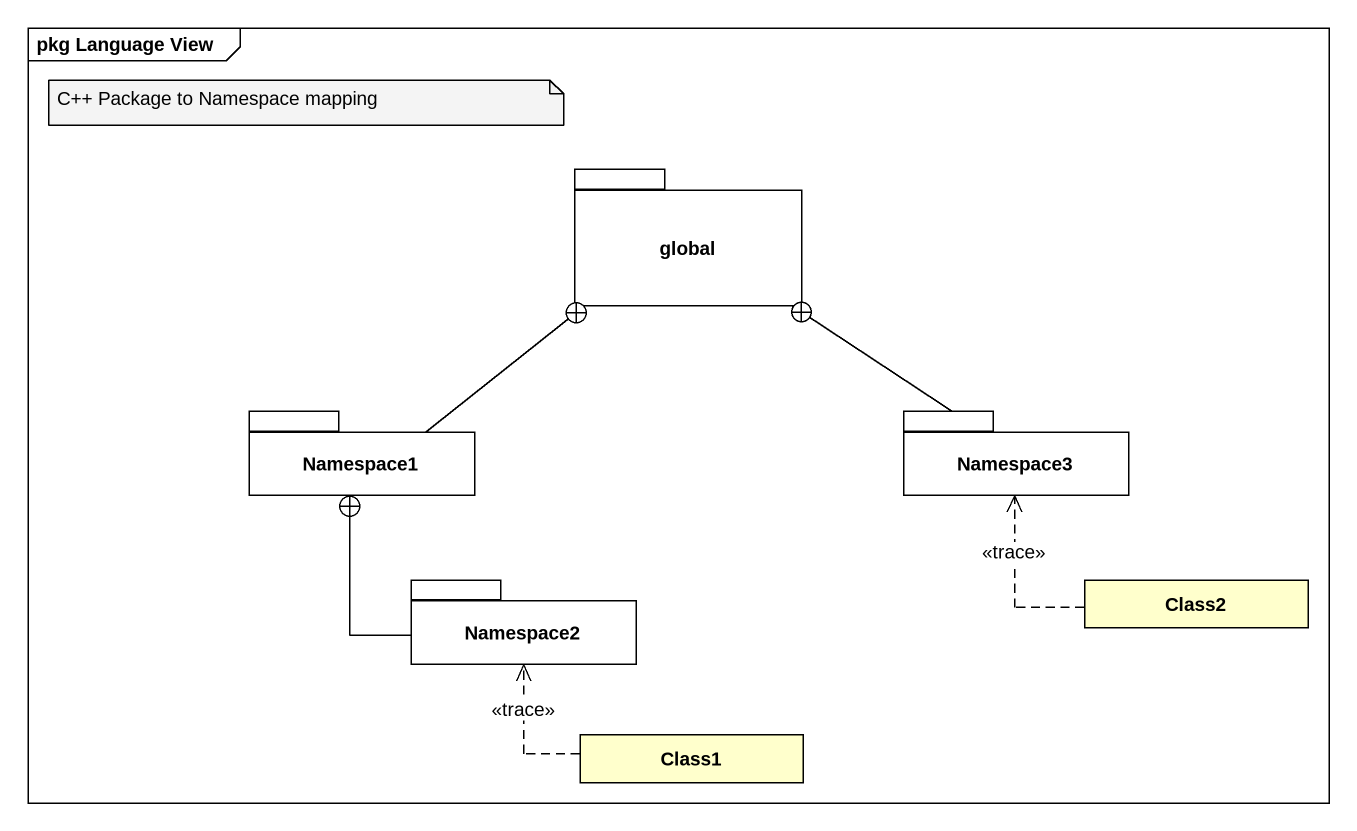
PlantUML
@startuml
mainframe pkg Language View
hide circle
hide empty members
package global {
}
package Namespace1 {
}
package Namespace3 {
}
package Namespace2 {
}
class Class2
class Class1
Namespace1 -up-+ global
Namespace3 -up-+ global
Namespace2 -up-+ Namespace1
Class2 .up.> Namespace3 : <<trace>>
Class1 .up.> Namespace2 : <<trace>>
note as N1
  C++ Package to Namespace mapping
end note
@enduml
